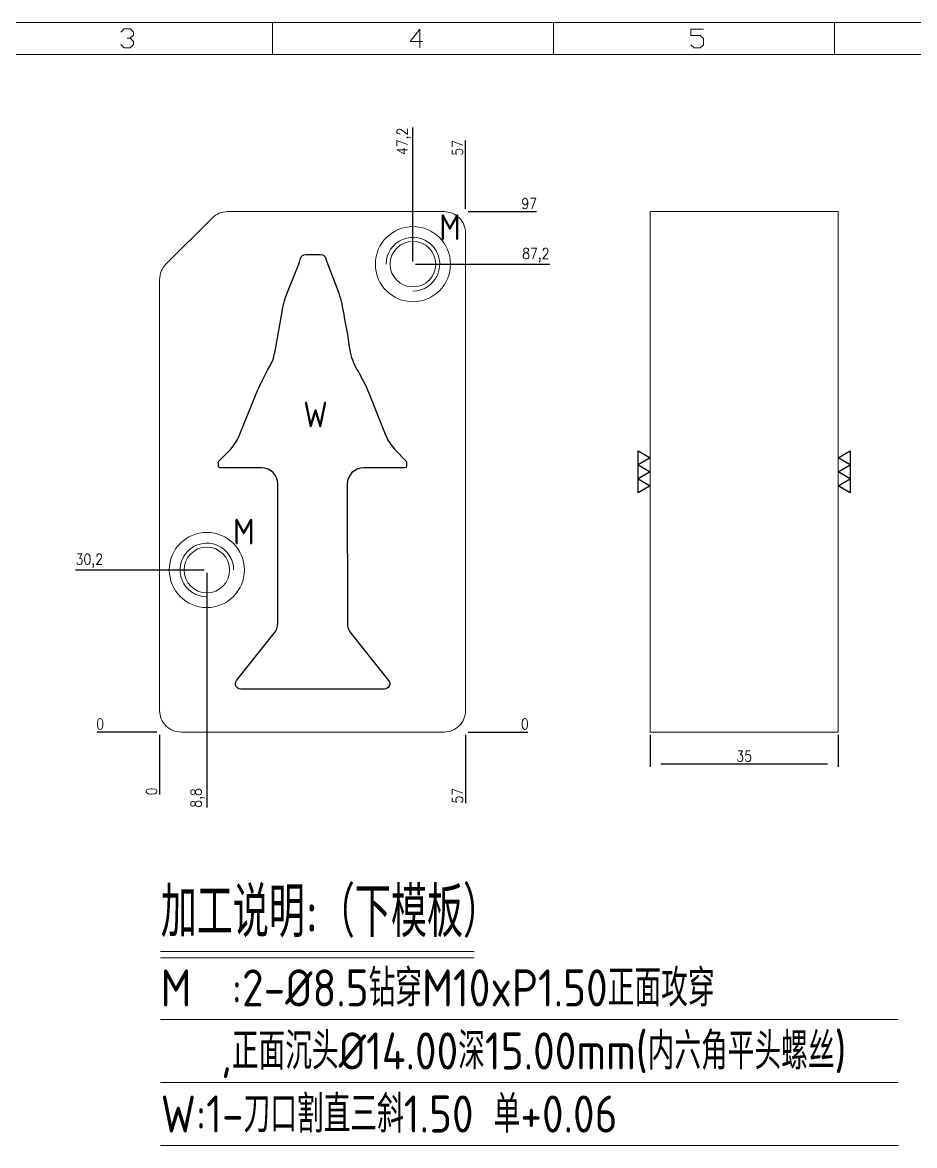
# Model space of a CAD drawing. Header units: millimetres. Extents: x 88508 to 142116, y -5268 to 20283.
# Drawn here: x 95480.4 to 95646.6, y 1619.4 to 1828.7 of the extents above; entities that cross this region are included whole.
import ezdxf
from ezdxf.enums import TextEntityAlignment as Align

# ---------------------------------------------------------------- set-up
doc = ezdxf.new("R2010")
doc.units = ezdxf.units.MM
for name, color, linetype in [('DIE_P', 2, 'Continuous'), ('DIM', 4, 'Continuous'), ('TEXT', 4, 'Continuous')]:
    doc.layers.add(name, color=color, linetype=linetype)
doc.styles.add('gbenor', font='gbenor.shx', dxfattribs={"bigfont": 'gbcbig.shx'})
doc.styles.add('GBENOR_', font='gbenor.shx', dxfattribs={"bigfont": 'gbcbig'})
doc.styles.get("Standard").update_dxf_attribs({"font": 'txt.shx', "width": 0.85, "bigfont": 'ctxt.shx'})
doc.styles.add('TXT', font='txt.shx', dxfattribs={"width": 0.8, "bigfont": 'ctxt.shx'})
doc.dimstyles.new('T-2-WX', dxfattribs={"dimtxt": 2, "dimasz": 2, "dimexe": 0.5, "dimexo": 0.5, "dimgap": 0.5, "dimtad": 1, "dimtxsty": 'Standard', "dimblk": 'OPEN30', "dimcen": 0, "dimazin": 3, "dimtfac": 1, "dimtmove": 0, "dimatfit": 3, "dimldrblk": 'OPEN30', "dimlwd": -1, "dimlwe": -1})

# ---------------------------------------------------------------- blocks, each defined once
blk = doc.blocks.new('U40')
at = {"color": 254, "lineweight": 18}
for p, q in [((0, 1783.5), (2530.2, 1783.5)), ((941.1, 1783.5), (941.1, 1746.5)), ((1265.1, 1783.5), (1265.1, 1746.5)), ((1589.1, 1783.5), (1589.1, 1746.5)), ((37, 1746.5), (2493.2, 1746.5))]:
    blk.add_line(p, q, dxfattribs=at)
at = {"color": 92, "lineweight": 18}
for points in [[(766.4, 1772.4), (770, 1776), (777.2, 1776), (780.8, 1772.4), (780.8, 1768.8), (777.2, 1765.2), (773.6, 1765.2)], [(1114.4, 1761.4), (1100, 1761.4), (1110.8, 1775.8), (1110.8, 1754.2)], [(1423.4, 1757.7), (1427, 1754.1), (1434.2, 1754.1), (1437.8, 1757.7), (1437.8, 1764.9), (1434.2, 1768.5), (1423.4, 1768.5), (1423.4, 1775.7), (1437.8, 1775.7)], [(777.2, 1765.2), (780.8, 1761.6), (780.8, 1758), (777.2, 1754.4), (770, 1754.4), (766.4, 1758)]]:
    blk.add_lwpolyline(points, dxfattribs=at)
at = {"lineweight": 18, "style": 'GBENOR_'}
blk.add_attdef('文档路径', (2126, 386.9), '', height=17.8, dxfattribs=at)
at = {"lineweight": 20, "style": 'TXT'}
for tag, height, p in [('18-**-**', 16.3, (1866.6, 256.2)), ('客户名称', 16.1, (1741.1, 134, 0)), ('料厚:', 16.1, (1741.3, 93.2, 0))]:
    blk.add_attdef(tag, text='', height=height, dxfattribs=at).set_placement(p, align=Align.MIDDLE)
for tag, p, height in [('88888', (1850.9, 207.5), 14.9), ('材质:', (1691.2, 168, 0), 16.1), ('核准', (1869.4, 127.5, 0), 16.1), ('设计', (1868.8, 88.3, 0), 16.1), ('绘图', (1868.2, 49.1, 0), 16.1)]:
    blk.add_attdef(tag, p, '', height=height, dxfattribs=at)
for tag, p, height, width in [('3', (2234.7, 206.9), 15.8, 0.7), ('4', (2234.7, 167.4), 15.8, 0.7), ('核准日期', (2041.1, 124.2, 0), 16.1, 0.68), ('设计日期', (2041.1, 84.5, 0), 16.1, 0.68), ('1', (2251.9, 85.9), 14.6, 0.7), ('绘图日期', (2040.9, 46.4, 0), 16.1, 0.68), ('2', (2235, 49.2), 14.6, 0.7)]:
    blk.add_attdef(tag, p, '', height=height, dxfattribs=dict(at, width=width))
blk = doc.blocks.new('*D9912')
at = {"layer": 'Defpoints', "color": 0}
for p in [(95505.99, 1696.46), (95562.99, 1696.46), (95572.99, 1696.46)]:
    blk.add_point(p, dxfattribs=at)
at = {"layer": 'DIM', "color": 0}
blk.add_line((95563.49, 1696.46), (95574.62, 1696.46), dxfattribs=at)
at = {"layer": 'DIM', "color": 0, "lineweight": 5, "insert": (95574.05, 1697.96), "char_height": 2, "attachment_point": 5}
blk.add_mtext('0', dxfattribs=at)
blk = doc.blocks.new('_Open30')
blk = doc.blocks.new('*D9913')
at = {"layer": 'Defpoints', "color": 0}
for p in [(95553.19, 1783.66), (95572.99, 1783.66), (95505.99, 1696.46)]:
    blk.add_point(p, dxfattribs=at)
at = {"layer": 'DIM', "color": 0}
for p, q in [((95553.69, 1783.66), (95564.99, 1783.66)), ((95564.99, 1783.66), (95568.99, 1783.66)), ((95568.99, 1783.66), (95578.67, 1783.66))]:
    blk.add_line(p, q, dxfattribs=at)
at = {"layer": 'DIM', "color": 0, "insert": (95576.08, 1785.35), "char_height": 2, "attachment_point": 5}
blk.add_mtext('87,2', dxfattribs=at)
blk = doc.blocks.new('*D9914')
at = {"layer": 'Defpoints', "color": 0}
for p in [(95562.99, 1793.46), (95572.99, 1793.46), (95505.99, 1696.46)]:
    blk.add_point(p, dxfattribs=at)
at = {"layer": 'DIM', "color": 0}
for p, q in [((95563.49, 1793.46), (95566.99, 1793.46)), ((95566.99, 1793.46), (95568.99, 1793.46)), ((95568.99, 1793.46), (95576.24, 1793.46))]:
    blk.add_line(p, q, dxfattribs=at)
at = {"layer": 'DIM', "color": 0, "insert": (95574.86, 1794.96), "char_height": 2, "attachment_point": 5}
blk.add_mtext('97', dxfattribs=at)
blk = doc.blocks.new('*D9915')
at = {"layer": 'Defpoints', "color": 0}
for p in [(95495.99, 1696.46), (95505.99, 1696.46), (95505.99, 1696.46)]:
    blk.add_point(p, dxfattribs=at)
at = {"layer": 'DIM', "color": 0}
blk.add_line((95505.49, 1696.46), (95494.35, 1696.46), dxfattribs=at)
at = {"layer": 'DIM', "color": 0, "lineweight": 5, "insert": (95494.92, 1697.96), "char_height": 2, "attachment_point": 5}
blk.add_mtext('0', dxfattribs=at)
blk = doc.blocks.new('*D9916')
at = {"layer": 'Defpoints', "color": 0}
for p in [(95495.99, 1726.66), (95514.79, 1726.66), (95505.99, 1696.46)]:
    blk.add_point(p, dxfattribs=at)
at = {"layer": 'DIM', "color": 0}
for p, q in [((95499.99, 1726.66), (95490.31, 1726.66)), ((95503.99, 1726.66), (95499.99, 1726.66)), ((95514.29, 1726.66), (95503.99, 1726.66))]:
    blk.add_line(p, q, dxfattribs=at)
at = {"layer": 'DIM', "color": 0, "insert": (95492.9, 1728.35), "char_height": 2, "attachment_point": 5}
blk.add_mtext('30,2', dxfattribs=at)
blk = doc.blocks.new('*D9917')
at = {"layer": 'Defpoints', "color": 0}
for p in [(95505.99, 1696.46), (95562.99, 1696.46), (95562.99, 1686.46)]:
    blk.add_point(p, dxfattribs=at)
at = {"layer": 'DIM', "color": 0}
for p, q in [((95562.99, 1695.96), (95562.99, 1692.46)), ((95562.99, 1692.46), (95562.99, 1690.46)), ((95562.99, 1690.46), (95562.99, 1683.21))]:
    blk.add_line(p, q, dxfattribs=at)
at = {"layer": 'DIM', "color": 0, "lineweight": 5, "insert": (95561.49, 1684.58), "char_height": 2, "attachment_point": 5, "rotation": 90}
blk.add_mtext('57', dxfattribs=at)
blk = doc.blocks.new('*D9918')
at = {"layer": 'Defpoints', "color": 0}
for p in [(95514.79, 1726.66), (95505.99, 1696.46), (95514.79, 1686.46)]:
    blk.add_point(p, dxfattribs=at)
at = {"layer": 'DIM', "color": 0}
for p, q in [((95514.79, 1726.16), (95514.79, 1694.46)), ((95514.79, 1694.46), (95514.79, 1690.46)), ((95514.79, 1690.46), (95514.79, 1682.4))]:
    blk.add_line(p, q, dxfattribs=at)
at = {"layer": 'DIM', "color": 0, "insert": (95513.1, 1684.18), "char_height": 2, "attachment_point": 5, "rotation": 90}
blk.add_mtext('8,8', dxfattribs=at)
blk = doc.blocks.new('*D9919')
at = {"layer": 'Defpoints', "color": 0}
for p in [(95505.99, 1696.46), (95505.99, 1696.46), (95505.99, 1686.46)]:
    blk.add_point(p, dxfattribs=at)
at = {"layer": 'DIM', "color": 0}
blk.add_line((95505.99, 1695.96), (95505.99, 1684.83), dxfattribs=at)
at = {"layer": 'DIM', "color": 0, "lineweight": 5, "insert": (95504.49, 1685.39), "char_height": 2, "attachment_point": 5, "rotation": 90}
blk.add_mtext('0', dxfattribs=at)
blk = doc.blocks.new('*D9920')
at = {"layer": 'Defpoints', "color": 0}
for p in [(95562.99, 1803.46), (95562.99, 1793.46), (95505.99, 1696.46)]:
    blk.add_point(p, dxfattribs=at)
at = {"layer": 'DIM', "color": 0}
for p, q in [((95562.99, 1799.46), (95562.99, 1806.71)), ((95562.99, 1797.46), (95562.99, 1799.46)), ((95562.99, 1793.96), (95562.99, 1797.46))]:
    blk.add_line(p, q, dxfattribs=at)
at = {"layer": 'DIM', "color": 0, "insert": (95561.49, 1805.34), "char_height": 2, "attachment_point": 5, "rotation": 90}
blk.add_mtext('57', dxfattribs=at)
blk = doc.blocks.new('*D9921')
at = {"layer": 'Defpoints', "color": 0}
for p in [(95553.19, 1803.46), (95553.19, 1783.66), (95505.99, 1696.46)]:
    blk.add_point(p, dxfattribs=at)
at = {"layer": 'DIM', "color": 0}
for p, q in [((95553.19, 1799.46), (95553.19, 1809.14)), ((95553.19, 1795.46), (95553.19, 1799.46)), ((95553.19, 1784.16), (95553.19, 1795.46))]:
    blk.add_line(p, q, dxfattribs=at)
at = {"layer": 'DIM', "color": 0, "insert": (95551.5, 1806.55), "char_height": 2, "attachment_point": 5, "rotation": 90}
blk.add_mtext('47,2', dxfattribs=at)
blk = doc.blocks.new('*D9932')
at = {"layer": 'Defpoints', "color": 0}
for p in [(95597.4, 1696.46), (95632.4, 1696.46), (95597.4, 1690.46)]:
    blk.add_point(p, dxfattribs=at)
at = {"layer": 'DIM', "color": 0}
for p, q in [((95597.4, 1695.96), (95597.4, 1689.96)), ((95632.4, 1695.96), (95632.4, 1689.96)), ((95630.4, 1690.46), (95599.4, 1690.46))]:
    blk.add_line(p, q, dxfattribs=at)
at = {"layer": 'DIM', "color": 0, "lineweight": 5, "insert": (95614.9, 1691.96), "char_height": 2, "attachment_point": 5}
blk.add_mtext('35', dxfattribs=at)

msp = doc.modelspace()

# ---------------------------------------------------------------- linework, layer by layer
at = {"layer": 'DIE_P', "linetype": 'Continuous', "lineweight": 18, "ltscale": 10}
msp.add_lwpolyline([(95505.988, 1700.461), (95505.988, 1780.804, -0.1989124), (95507.16, 1783.633), (95515.816, 1792.289, -0.1989124), (95518.645, 1793.461), (95558.988, 1793.461, -0.4142136), (95562.988, 1789.461), (95562.988, 1700.461, -0.4142136), (95558.988, 1696.461), (95509.988, 1696.461, -0.4142136)], format="xyb", close=True, dxfattribs=at)
msp.add_lwpolyline([(95597.399, 1793.461), (95632.399, 1793.461), (95632.399, 1696.461), (95597.399, 1696.461)], close=True, dxfattribs=at)
at = {"layer": 'DIE_P', "lineweight": 18}
for points in [[(95553.188, 1778.661, 2.4142136), (95548.188, 1783.661)], [(95514.788, 1721.661, -2.4142136), (95519.788, 1726.661)]]:
    msp.add_lwpolyline(points, format="xyb", dxfattribs=at)
at = {"layer": 'DIE_P', "color": 1}
msp.add_lwpolyline([(95543.952, 1745.684, 0.4137483), (95540.959, 1742.682), (95540.978, 1716.729, 0.1701624), (95541.635, 1714.856), (95548.654, 1706.086, -0.6289322), (95547.873, 1704.461), (95521.103, 1704.461, -0.6289322), (95520.322, 1706.086), (95527.341, 1714.856, 0.1701624), (95527.998, 1716.729), (95528.017, 1742.682, 0.4137483), (95525.023, 1745.684), (95517.275, 1745.702, -0.4098014), (95516.976, 1745.998), (95516.966, 1746.721, -0.1968568), (95517.05, 1746.932), (95519.175, 1749.147, 0.0957045), (95520.823, 1751.696), (95523.955, 1759.47, -0.032479), (95526.471, 1764.52, 0.0879477), (95527.434, 1767.142), (95528.799, 1774.806, -0.0513364), (95529.927, 1778.743), (95532.03, 1783.987, 0.0279029), (95532.102, 1784.198), (95532.248, 1784.728, -0.337195), (95533.212, 1785.461), (95535.989, 1785.461, -0.3412861), (95536.956, 1784.713), (95537.063, 1784.306, 0.0276004), (95537.13, 1784.096), (95538.99, 1779.237, -0.058227), (95540.106, 1775.219, -0.0114511), (95541.423, 1767.725, 0.0986135), (95542.753, 1764.052, -0.0423146), (95545.021, 1759.47), (95548.153, 1751.696, 0.0957045), (95549.801, 1749.147), (95551.926, 1746.932, -0.1968568), (95552.01, 1746.721), (95552, 1745.998, -0.4098014), (95551.701, 1745.702)], format="xyb", close=True, dxfattribs=at)
at = {"layer": 'DIE_P', "linetype": 'Continuous', "lineweight": 18, "ltscale": 10}
for centre in [(95553.188, 1783.661), (95514.788, 1726.661)]:
    msp.add_circle(centre, 7, dxfattribs=at)
at = {"layer": 'DIE_P', "lineweight": 18}
for centre in [(95553.188, 1783.661), (95514.788, 1726.661)]:
    msp.add_circle(centre, 4.25, dxfattribs=at)
at = {"layer": 'TEXT', "color": 3, "lineweight": 5}
for p, q in [((95506.188, 1655.572), (95564.581, 1655.572)), ((95506.188, 1654.362), (95564.581, 1654.362)), ((95506.188, 1642.888), (95643.607, 1642.888)), ((95506.188, 1631.138), (95643.607, 1631.138)), ((95506.188, 1619.387), (95643.607, 1619.387))]:
    msp.add_line(p, q, dxfattribs=at)
at = {"layer": 'TEXT'}
for points in [[(95595.149, 1748.858), (95597.399, 1747.559), (95595.149, 1746.26), (95597.399, 1744.961), (95595.149, 1743.662), (95597.399, 1742.363), (95595.149, 1741.064), (95595.149, 1748.858)], [(95634.649, 1741.064), (95632.399, 1742.363), (95634.649, 1743.662), (95632.399, 1744.961), (95634.649, 1746.26), (95632.399, 1747.559), (95634.649, 1748.858), (95634.649, 1741.064)]]:
    msp.add_lwpolyline(points, close=True, dxfattribs=at)

# ---------------------------------------------------------------- block references
at = {"ltscale": 3, "xscale": 0.1616307465100257, "yscale": 0.1616307465100257, "zscale": 0.1616307465100257}
msp.add_blockref('U40', (95374.91, 1540.447), dxfattribs=at)

# ---------------------------------------------------------------- texts
at = {"layer": 'TEXT', "color": 4, "style": 'gbenor'}
for s, p in [('M', (95560.089, 1790.562)), ('W', (95535.037, 1755.665)), ('M', (95521.687, 1733.815))]:
    msp.add_text(s, height=4.8, dxfattribs=at).set_placement(p, align=Align.MIDDLE_CENTER)
at = {"layer": 'TEXT', "color": 4, "lineweight": 5, "style": 'gbenor'}
for s, height, p in [('加工说明:（下模板）', 9.3312, (95506.188, 1658.233)), ('M  :2-%%c8.5钻穿M10xP1.50正面攻穿', 6.912, (95506.188, 1645.307)), ('   ,正面沉头%%C14.00深15.00mm(内六角平头螺丝)', 6.912, (95506.188, 1633.557))]:
    msp.add_text(s, height=height, dxfattribs=at).set_placement(p)
at = {"layer": 'TEXT', "color": 1, "lineweight": 5, "style": 'gbenor'}
msp.add_text('W:1-刀口割直三斜1.50 单+0.06  ', height=6.912, dxfattribs=at).set_placement((95506.188, 1621.807))

# ---------------------------------------------------------------- dimensions: what is measured, and where the dimension line sits
at = {"layer": 'DIM', "color": 4}
for feature_location, offset, dtype, picture, middle in [((95553.188, 1783.661), (0, 19.8), 1, '*D9921', (95551.497, 1806.551)), ((95562.988, 1793.461), (0, 10), 1, '*D9920', (95561.488, 1805.337)), ((95562.988, 1793.461), (10, 0), 0, '*D9914', (95574.864, 1794.961)), ((95553.188, 1783.661), (19.8, 0), 0, '*D9913', (95576.078, 1785.351)), ((95514.788, 1726.661), (-18.8, 0), 0, '*D9916', (95492.897, 1728.351)), ((95514.788, 1726.661), (0, -40.2), 1, '*D9918', (95513.097, 1684.18))]:
    dim = msp.add_ordinate_dim(feature_location=feature_location, offset=offset, dtype=dtype, origin=(95505.988, 1696.461), dimstyle='T-2-WX', dxfattribs=at)
    dim.commit()
    dim.dimension.update_dxf_attribs({"geometry": picture, "text_midpoint": middle})
at = {"layer": 'DIM', "color": 4, "lineweight": 5}
for feature_location, offset, dtype, origin, picture, middle in [((95505.987967237, 1696.460936004), (-10, 0), 0, (95505.987967237, 1696.460936004), '*D9915', (95494.921300571, 1697.960936004)), ((95562.987967258, 1696.460936004), (10, 0), 0, (95505.987967237, 1696.460936004), '*D9912', (95574.054633924, 1697.960936004)), ((95505.987967237, 1696.460936004), (0, -10), 1, (95505.987967237, 1696.460936004), '*D9919', (95504.487967237, 1685.394269337)), ((95562.988, 1696.461), (0, -10), 1, (95505.988, 1696.461), '*D9917', (95561.488, 1684.585))]:
    dim = msp.add_ordinate_dim(feature_location=feature_location, offset=offset, dtype=dtype, origin=origin, dimstyle='T-2-WX', dxfattribs=at)
    dim.commit()
    dim.dimension.update_dxf_attribs({"geometry": picture, "text_midpoint": middle})
at = {"layer": 'DIM', "lineweight": 5}
dim = msp.add_linear_dim(base=(95597.399, 1690.461), p1=(95632.399, 1696.461), p2=(95597.399, 1696.461), dimstyle='T-2-WX', dxfattribs=at)
dim.commit()
dim.dimension.update_dxf_attribs({"geometry": '*D9932', "text_midpoint": (95614.899, 1691.961)})

doc.saveas('drawing.dxf')
